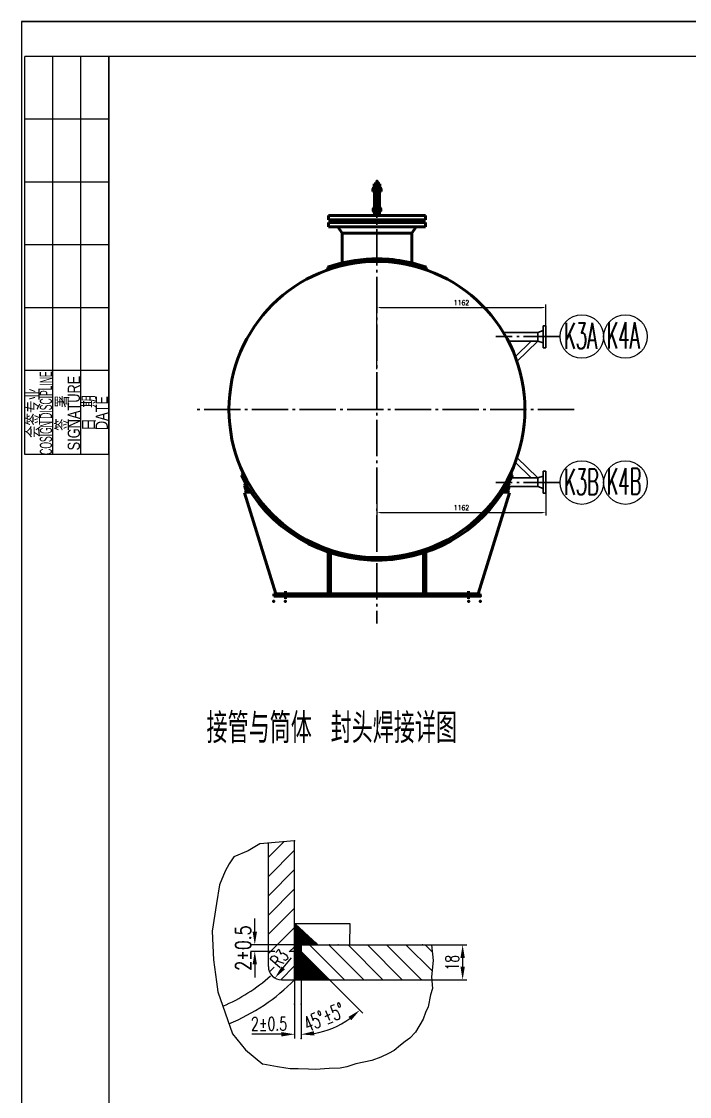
# Model space of a CAD drawing. Header units: millimetres. Extents: x 38828 to 59012, y 55006 to 69262.
# Drawn here: x 38828 to 43423, y 61871 to 69262 of the extents above; entities that cross this region are included whole.
import ezdxf
from ezdxf.enums import TextEntityAlignment as Align

# ---------------------------------------------------------------- set-up
doc = ezdxf.new("R2010")
doc.units = ezdxf.units.MM
doc.linetypes.add('XX-S', pattern=[0.5, 0.3, -0.2])
doc.linetypes.add('ZXX-L', pattern=[3.28, 2.5, -0.3, 0.18, -0.3])
for name, color, linetype in [('01粗实线层', 7, 'Continuous'), ('09图框与明细表层', 4, 'Continuous'), ('11引出线层', 4, 'Continuous'), ('2细线层', 4, 'Continuous'), ('DIM', 4, 'Continuous')]:
    doc.layers.add(name, color=color, linetype=linetype)
for name, color, linetype, lineweight in [('A 粗实线', 7, 'Continuous', 60), ('E 长中心线', 1, 'ZXX-L', 30), ('F 短虚线', 6, 'XX-S', 40), ('图层1', 7, 'Continuous', 30)]:
    doc.layers.add(name, color=color, linetype=linetype, lineweight=lineweight)
doc.styles.add('HZTXT', font='TXT.SHX', dxfattribs={"width": 0.75, "bigfont": 'HZTXT'})
doc.styles.get("Standard").update_dxf_attribs({"font": 'arial.ttf'})
doc.styles.add('TH_GBDIM', font='romans.shx', dxfattribs={"width": 0.8, "bigfont": 'gbcbig.shx'})
doc.styles.add('残雪', font='romans.shx', dxfattribs={"width": 0.5, "bigfont": 'hztxt.shx'})
doc.dimstyles.get("Standard").update_dxf_attribs({"dimtxt": 0.18, "dimasz": 0.18, "dimexe": 0.18, "dimexo": 0.0625, "dimgap": 0.09, "dimtad": 0, "dimtih": 1, "dimtoh": 1, "dimdec": 4, "dimzin": 0, "dimdsep": 46, "dimtxsty": 'Standard', "dimcen": 0.09, "dimadec": 0, "dimazin": 0, "dimtfac": 1, "dimtdec": 4, "dimtofl": 0, "dimtmove": 0, "dimatfit": 3, "dimfxl": 1, "dimtolj": 1, "dimtzin": 0, "dimarcsym": 0})
doc.dimstyles.new('TH_GBDIM', dxfattribs={"dimscale": 10, "dimtxt": 3.5, "dimasz": 2.5, "dimexe": 2, "dimexo": 0, "dimgap": 1.5, "dimtad": 1, "dimdec": 0, "dimzin": 0, "dimdsep": 46, "dimtxsty": 'TH_GBDIM', "dimcen": 2.5, "dimclrd": 130, "dimclre": 130, "dimclrt": 3, "dimadec": 0, "dimazin": 0, "dimtfac": 0.714286, "dimtdec": 0, "dimtmove": 0, "dimatfit": 3, "dimfxl": 1, "dimtzin": 0, "dimlwd": -1, "dimlwe": -1, "dimarcsym": 0})

# ---------------------------------------------------------------- blocks, each defined once
blk = doc.blocks.new('A$C52DB683A')
at = {"layer": '09图框与明细表层', "color": 7}
for p, q in [((24, 114), (0, 114)), ((0, 0), (0, 114)), ((24, 0), (24, 114)), ((24, 0), (0, 0))]:
    blk.add_line(p, q, dxfattribs=at)
at = {"layer": '11引出线层'}
for p, q in [((8, 0), (8, 114)), ((16, 0), (16, 114)), ((24, 96), (0, 96)), ((24, 78), (0, 78)), ((24, 60), (0, 60)), ((24, 42), (0, 42)), ((24, 24), (0, 24))]:
    blk.add_line(p, q, dxfattribs=at)
at = {"layer": '09图框与明细表层', "color": 7}
for s, width, p in [('COSIGN DISCIPLINE', 0.5, (6, 11.83)), ('SIGNATURE', 0.75, (14, 11.83)), ('会签专业', 0.75, (2.25, 11.83)), ('签   署', 0.75, (10.5, 11.83)), ('日   期', 0.75, (18.25, 11.83)), ('DATE', 0.75, (22, 11.83))]:
    blk.add_text(s, height=3.5, rotation=90, dxfattribs=dict(at, width=width)).set_placement(p, align=Align.MIDDLE)
blk = doc.blocks.new('*D204')
at = {"color": 130, "transparency": 16777216}
for p, q in [((41273.5, 66872.2), (41273.5, 67316)), ((41298.5, 67296), (42410.1, 67296)), ((42435.1, 67096.6), (42435.1, 67316))]:
    blk.add_line(p, q, dxfattribs=at)
for points in [[(41298.5, 67300.2), (41298.5, 67291.8), (41273.5, 67296)], [(42410.1, 67300.2), (42410.1, 67291.8), (42435.1, 67296)]]:
    blk.add_solid(points, dxfattribs=at)
at = {"layer": 'Defpoints', "color": 0, "transparency": 16777216}
for p in [(42435.1, 67296), (42435.1, 67096.6), (41273.5, 66872.2)]:
    blk.add_point(p, dxfattribs=at)
at = {"color": 3, "transparency": 16777216, "insert": (41854.3, 67328.5), "char_height": 35, "attachment_point": 5, "style": 'TH_GBDIM'}
blk.add_mtext('1162', dxfattribs=at)
blk = doc.blocks.new('*D205')
at = {"color": 130, "transparency": 16777216}
for p, q in [((41273.5, 66109.3), (41273.5, 65867)), ((42435.1, 66092.6), (42435.1, 65867)), ((41298.5, 65887), (42410.1, 65887))]:
    blk.add_line(p, q, dxfattribs=at)
for points in [[(41298.5, 65891.1), (41298.5, 65882.8), (41273.5, 65887)], [(42410.1, 65891.1), (42410.1, 65882.8), (42435.1, 65887)]]:
    blk.add_solid(points, dxfattribs=at)
at = {"layer": 'Defpoints', "color": 0, "transparency": 16777216}
for p in [(41273.5, 66109.3), (42435.1, 66092.6), (42435.1, 65887)]:
    blk.add_point(p, dxfattribs=at)
at = {"color": 3, "transparency": 16777216, "insert": (41854.3, 65919.5), "char_height": 35, "attachment_point": 5, "style": 'TH_GBDIM'}
blk.add_mtext('1162', dxfattribs=at)
blk = doc.blocks.new('*D236')
at = {"layer": 'Defpoints', "color": 0, "transparency": 16777216}
for p in [(40706.6, 63061.6), (40866.2, 62914.3), (41087.2, 62914.3)]:
    blk.add_point(p, dxfattribs=at)
at = {"layer": 'DIM', "color": 0, "lineweight": -2, "transparency": 16777216}
for p, q in [((40706.7, 63061.6), (41087.4, 63061.6)), ((41087.2, 63061.4), (41087.2, 62989)), ((41087.2, 62914.5), (41087.2, 62987)), ((40866.3, 62914.3), (41087.4, 62914.3))]:
    blk.add_line(p, q, dxfattribs=at)
at = {"layer": 'DIM', "color": 0, "transparency": 16777216}
for points in [[(41087.2, 63061.4), (41087.2, 63061.4), (41087.2, 63061.6)], [(41087.2, 62914.5), (41087.2, 62914.5), (41087.2, 62914.3)]]:
    blk.add_solid(points, dxfattribs=at)
at = {"layer": 'DIM', "color": 0, "transparency": 16777216, "insert": (41087.2, 62988), "char_height": 0.18, "attachment_point": 5}
blk.add_mtext('\\A1;6', dxfattribs=at)

msp = doc.modelspace()

# ---------------------------------------------------------------- hatches: boundary and pattern name
at = {"layer": 'A 粗实线'}
h = msp.add_hatch(dxfattribs=at)
h.set_pattern_fill('ANSI31', color=256, scale=1.499925, style=0)
h.set_pattern_definition([(45, (-20901.00444, 75263.28217), (-0.1325758927, 0.1325758927), [])])
h.paths.add_polyline_path([(40361.99007, 66072.20068), (40376.31821, 66076.6371, -0.0026962181), (40370.78395, 66086.34321)])
h = msp.add_hatch(dxfattribs=at)
h.set_pattern_fill('ANSI31', color=256, scale=1.499925, style=0)
h.set_pattern_definition([(135, (103448.04238, 75263.28217), (0.1325758927, 0.1325758927), [])])
h.paths.add_polyline_path([(42176.25398, 66086.34321), (42185.04787, 66072.20068), (42170.71973, 66076.6371, 0.0026962181)])
at = {"layer": 'DIM'}
h = msp.add_hatch(dxfattribs=at)
h.set_pattern_fill('ANSI31', color=4, scale=2.99985, angle=90, style=0)
h.set_pattern_definition([(135, (-91551.56952, 78802.11928), (-0.2651517854, -0.2651517854), [])])
h.paths.add_polyline_path([(40706.61139, 62914.31485), (40751.60914, 62914.31485), (40866.23985, 62914.31485), (40706.61139, 63061.61983)])
h.paths.add_polyline_path([(40751.60914, 62869.3171), (40751.60914, 62914.31485), (40706.61139, 62914.31485), (40706.61139, 62869.3171)])
h.paths.add_polyline_path([(40706.61139, 62674.32685), (40946.5994, 62674.32685), (40751.60914, 62869.3171), (40706.61139, 62869.3171)])

# ---------------------------------------------------------------- linework, layer by layer
at = {"color": 0}
for p, q in [((42334.7187, 67064.6362), (42224.59925, 66957.63546)), ((42379.32359, 67064.6362), (42236.22057, 66925.58602)), ((42334.7187, 66124.6362), (42224.59925, 66231.63694)), ((42379.32359, 66124.6362), (42236.22057, 66263.68637))]:
    msp.add_line(p, q, dxfattribs=at)
for centre in [(42682.4883, 67096.6362), (42982.4883, 67096.6362), (42682.4883, 66092.6362), (42982.4883, 66092.6362)]:
    msp.add_circle(centre, 150, dxfattribs=at)
at = {"layer": '09图框与明细表层'}
for p, q in [((38828.27754, 69262.31893), (59012.27754, 69262.31893)), ((38828.27754, 69262.31893), (38828.27754, 55006.31893)), ((59012.27754, 69262.31893), (38828.27754, 69262.31893))]:
    msp.add_line(p, q, dxfattribs=at)
at = {"layer": '09图框与明细表层', "color": 7}
for p, q in [((58772.27754, 69022.31893), (39428.27754, 69022.31893)), ((39428.27754, 69022.31893), (39428.27754, 55246.31893))]:
    msp.add_line(p, q, dxfattribs=at)
at = {"layer": 'A 粗实线'}
for p, q in [((41254.01994, 68122.15982), (41254.01994, 68146.15862)), ((41254.01994, 68146.15862), (41293.01799, 68146.15862)), ((41266.01934, 68122.15982), (41266.01934, 68155.01146)), ((41266.01934, 68155.01146), (41281.01859, 68155.01146)), ((41273.51897, 67929.56945), (41273.51897, 68163.1063)), ((41281.01859, 68122.15982), (41281.01859, 68155.01146)), ((41293.01799, 68122.15982), (41293.01799, 68146.15862)), ((41238.71975, 68104.16072), (41309.16005, 68104.16072)), ((41245.16321, 68093.66125), (41245.16321, 68114.6602)), ((41245.16321, 68114.6602), (41301.87473, 68114.6602)), ((41245.16321, 68093.66125), (41301.87473, 68093.66125)), ((41248.86534, 68122.15982), (41298.1726, 68122.15982)), ((41248.86534, 68114.6602), (41248.86534, 68122.15982)), ((41254.01994, 68134.15922), (41293.01799, 68134.15922)), ((41257.01979, 68093.66125), (41257.01979, 67987.52686)), ((41266.01934, 67998.08189), (41266.01934, 68093.66125)), ((41281.01859, 68008.99975), (41281.01859, 68093.66125)), ((41290.01814, 68093.66125), (41290.01814, 67987.57653)), ((41298.1726, 68114.6602), (41298.1726, 68122.15982)), ((41301.87473, 68093.66125), (41301.87473, 68114.6602)), ((40939.03569, 67929.56945), (41608.00224, 67929.56945)), ((40939.03569, 67898.671), (40939.03569, 67929.56945)), ((41308.05348, 67968.03811), (41238.98446, 67968.03811)), ((41257.01979, 67948.54936), (41257.01979, 67929.56945)), ((41261.28887, 67990.4537), (41271.84994, 67975.38682)), ((41265.98311, 67968.03811), (41265.98311, 67929.56945)), ((41281.05483, 67968.03811), (41281.05483, 67929.56945)), ((41290.01814, 67948.54936), (41290.01814, 67929.56945)), ((41608.00224, 67898.671), (41608.00224, 67929.56945)), ((40939.03569, 67898.671), (41608.00224, 67898.671)), ((40939.03569, 67880.6719), (41608.00224, 67880.6719)), ((40939.03569, 67849.77344), (40939.03569, 67880.6719)), ((40939.03569, 67849.77344), (41608.00224, 67849.77344)), ((41003.77622, 67880.6719), (41003.77622, 67898.671)), ((41003.77622, 67889.67145), (41543.26171, 67889.67145)), ((41033.53097, 67806.16717), (41003.77622, 67849.77344)), ((41513.50697, 67806.16717), (41543.26171, 67849.77344)), ((41543.26171, 67880.6719), (41543.26171, 67898.671)), ((41608.00224, 67849.77344), (41608.00224, 67880.6719)), ((41033.53097, 67602.45465), (41033.53097, 67806.16717)), ((41033.53097, 67806.16717), (41513.50697, 67806.16717)), ((41513.50697, 67602.45465), (41513.50697, 67806.16717)), ((40933.48597, 67573.24226), (40939.39359, 67556.24028)), ((41613.55197, 67573.24226), (41607.64434, 67556.24028)), ((41613.55197, 67573.24226), (41607.64434, 67556.24028)), ((40341.174, 66142.94479), (40357.37226, 66150.79233)), ((42205.86394, 66142.94479), (42189.66568, 66150.79233)), ((40361.99007, 66072.20068), (40370.78395, 66086.34321)), ((40376.31821, 66076.6371), (40361.99007, 66072.20068)), ((40391.62451, 66027.20293), (40376.31821, 66076.6371)), ((42155.41343, 66027.20293), (42170.71973, 66076.6371)), ((42170.71973, 66076.6371), (42185.04787, 66072.20068)), ((42185.04787, 66072.20068), (42176.25398, 66086.34321)), ((40375.92271, 66027.20293), (40361.59457, 66022.76651)), ((40577.14864, 65326.5996), (40361.59457, 66022.76651)), ((40375.92271, 66027.20293), (40361.99007, 66072.20068)), ((40406.73655, 66027.20293), (40375.92271, 66027.20293)), ((41969.8893, 65326.5996), (42185.44337, 66022.76651)), ((42140.30138, 66027.20293), (42171.11522, 66027.20293)), ((42171.11522, 66027.20293), (42185.04787, 66072.20068)), ((42171.11522, 66027.20293), (42185.44337, 66022.76651)), ((40938.53572, 65326.5996), (40938.53572, 65614.29009)), ((40953.53497, 65326.5996), (40953.53497, 65609.29234)), ((41593.50296, 65326.5996), (41593.50296, 65609.29234)), ((41608.50221, 65326.5996), (41608.50221, 65614.29009)), ((40643.55047, 65293.60125), (40643.55047, 65344.5987)), ((41903.48747, 65293.60125), (41903.48747, 65344.5987)), ((40563.55447, 65326.5996), (41983.48347, 65326.5996)), ((40563.55447, 65311.60035), (40563.55447, 65326.5996)), ((40563.55447, 65311.60035), (41983.48347, 65311.60035)), ((41983.48347, 65311.60035), (41983.48347, 65326.5996)), ((41983.48347, 65311.60035), (41983.48347, 65326.5996)), ((41983.48347, 65311.60035), (41983.48347, 65326.5996))]:
    msp.add_line(p, q, dxfattribs=at)
msp.add_circle((41273.51897, 66594.6362), 1017.9991, dxfattribs=at)
for centre, radius, start, end in [((41273.51897, 68104.16072), 16.49918, 219.521196358, 242.964308211), ((41273.51897, 68104.16072), 16.49918, 297.035691789, 320.478803642), ((41296.01784, 67998.08189), 29.9985, 180, 233.171576468), ((41303.51747, 68003.6119), 29.9985, 180, 229.859894), ((41311.01709, 68008.99975), 29.9985, 180, 227.527614156), ((41273.51897, 67968.03811), 25.53496, 118.61717258, 180), ((41273.51897, 67968.03811), 25.53496, 180, 252.835305995), ((41273.51897, 67968.03811), 16.53541, 115.098843403, 180), ((41273.51897, 67968.03811), 16.53541, 180, 242.887393008), ((41273.51897, 67968.03811), 7.53586, 0, 180), ((41273.51897, 67968.03811), 25.53496, 287.164694005, 0), ((41273.51897, 67968.03811), 16.53541, 297.112606992, 0), ((41273.51897, 67968.03811), 16.53541, 0, 49.859894), ((41273.51897, 67968.03811), 25.53496, 0, 47.527614156), ((41273.51897, 66594.6362), 1035.9982, 91.936154343, 109.160635828), ((41273.51897, 66594.6362), 1035.9982, 70.839364172, 91.936154343), ((41273.51897, 66594.6362), 1035.9982, 205.848708583, 271.936154343), ((41273.51897, 66594.6362), 1035.9982, 271.936154343, 334.151291417)]:
    msp.add_arc(centre, radius, start, end, dxfattribs=at)
for p in [(41273.51897, 68163.1063), (41281.01859, 68155.01146), (40376.31821, 66076.6371), (42170.71973, 66076.6371), (40563.55447, 65276.55766), (40643.55047, 65276.55766), (41903.48747, 65276.55766), (41983.48347, 65311.60035), (41983.48347, 65276.55766)]:
    msp.add_point(p, dxfattribs=at)
for points in [[(40925.39577, 67550.87282), (40933.48597, 67573.24226), (40939.39359, 67556.24028)], [(41621.64217, 67550.87282), (41613.55197, 67573.24226), (41607.64434, 67556.24028)], [(40341.174, 66142.94479), (40357.37226, 66150.79233), (40349.76918, 66166.95025), (40341.174, 66142.94479)], [(42205.86394, 66142.94479), (42189.66568, 66150.79233), (42197.26876, 66166.95025), (42205.86394, 66142.94479)]]:
    msp.add_solid(points, dxfattribs=at)
at = {"layer": 'DIM', "color": 4}
for p, q in [((40468.14913, 63609.63965), (40388.45377, 63559.87003)), ((40706.61139, 63628.77447), (40468.14913, 63609.63965)), ((40526.62039, 63516.67029), (40632.80192, 63622.85181)), ((40526.62039, 62764.32235), (40526.62039, 63614.33154)), ((40526.62039, 63384.09439), (40706.61139, 63564.08539)), ((40706.61139, 62674.32685), (40706.61139, 63628.77447)), ((40288.83456, 63520.05433), (40256.01508, 63471.4501)), ((40388.45377, 63559.87003), (40288.83456, 63520.05433)), ((40706.61139, 62914.31485), (40706.61139, 63495.41831)), ((40228.57722, 63420.04596), (40189.21535, 63327.57406)), ((40256.01508, 63471.4501), (40228.57722, 63420.04596)), ((40526.62039, 63251.5185), (40706.61139, 63431.5095)), ((40189.21535, 63327.57406), (40169.2915, 63198.17305)), ((40526.62039, 63118.94261), (40706.61139, 63298.93361)), ((40169.2915, 63198.17305), (40139.40576, 63009.04849)), ((40526.62039, 62986.36672), (40706.61139, 63166.35772)), ((40433.07484, 63004.31036), (40433.07484, 63094.30586)), ((40706.61139, 63061.61983), (40866.23985, 62914.31485)), ((40139.40576, 63009.04849), (40149.36767, 62809.97002)), ((40526.62039, 62853.79082), (40706.61139, 63033.78182)), ((40751.60914, 62914.31485), (40403.07634, 62914.31485)), ((40670.55463, 62865.14916), (40706.61139, 62901.20593)), ((40706.61139, 62914.31485), (41648.40051, 62914.31485)), ((40751.60914, 62914.31485), (40751.60914, 62869.3171)), ((41049.65218, 62674.32685), (40809.66418, 62914.31485)), ((41182.22807, 62674.32685), (40942.24007, 62914.31485)), ((41314.80396, 62674.32685), (41074.81596, 62914.31485)), ((41447.37986, 62674.32685), (41207.39185, 62914.31485)), ((41579.95575, 62674.32685), (41339.96775, 62914.31485)), ((41422.4906, 62914.47019), (41648.38406, 62914.47019)), ((41652.44801, 62734.41048), (41472.54364, 62914.31485)), ((41653.53014, 62865.90425), (41605.11953, 62914.31485)), ((41608.26218, 62914.15952), (41892.71107, 62914.15952)), ((41648.38406, 62914.47019), (41659.74141, 62807.28569)), ((40570.43364, 62869.3171), (40403.07634, 62869.3171)), ((40629.01056, 62755.7116), (40686.37362, 62825.05617)), ((40751.60914, 62869.3171), (40674.72257, 62869.3171)), ((40751.60914, 62869.3171), (40946.5994, 62674.32685)), ((41862.71257, 62824.16402), (41862.71257, 62764.32235)), ((40149.36767, 62809.97002), (40169.2915, 62660.66116)), ((40433.07484, 62779.3216), (40433.07484, 62689.3261)), ((40534.01129, 62728.60583), (40566.44591, 62761.04044)), ((40612.4067, 62674.42534), (40706.61139, 62768.63004)), ((41659.74141, 62807.28569), (41648.41697, 62694.13258)), ((41648.41697, 62694.13258), (41655.9666, 62614.92551)), ((40169.2915, 62660.66116), (40179.25344, 62590.98369)), ((40616.61589, 62674.32685), (41650.30476, 62674.32685)), ((40706.61139, 62674.32685), (40706.61139, 62269.17549)), ((40751.60914, 62674.32685), (40751.60914, 62269.17549)), ((40877.46, 62674.32685), (41334.1028, 62674.32685)), ((40946.5994, 62674.32685), (41176.5565, 62444.36975)), ((41150.55415, 62674.32685), (41892.71107, 62674.32685)), ((41422.4906, 62674.32685), (41650.30476, 62674.32685)), ((41655.9666, 62614.92551), (41640.86735, 62569.66427)), ((40179.25344, 62590.98369), (40278.87265, 62302.3199)), ((41640.86735, 62569.66427), (41625.76845, 62486.68519)), ((41625.76845, 62486.68519), (41606.89439, 62448.96755)), ((41591.79515, 62403.70631), (41537.52048, 62314.77298)), ((41606.89439, 62448.96755), (41591.79515, 62403.70631)), ((41537.52048, 62314.77298), (41499.82631, 62271.72844)), ((40278.87265, 62302.3199), (40368.52992, 62192.82673)), ((40616.61589, 62299.17399), (40413.67524, 62299.17399)), ((41467.51732, 62250.20628), (41435.20798, 62223.30352)), ((41499.82631, 62271.72844), (41467.51732, 62250.20628)), ((40368.52992, 62192.82673), (40488.07298, 62093.28749)), ((41351.74204, 62166.8075), (41300.58579, 62142.59504)), ((41392.12898, 62188.32987), (41351.74204, 62166.8075)), ((41435.20798, 62223.30352), (41392.12898, 62188.32987)), ((40589.78138, 62075.33804), (40488.07298, 62093.28749)), ((41128.26943, 62096.86021), (41066.34352, 62075.33804)), ((41238.65953, 62118.38258), (41128.26943, 62096.86021)), ((41300.58579, 62142.59504), (41238.65953, 62118.38258)), ((40646.32281, 62067.26715), (40589.78138, 62075.33804)), ((40675.93938, 62061.88656), (40646.32281, 62067.26715)), ((40732.48081, 62061.88656), (40675.93938, 62061.88656)), ((40802.48432, 62059.19647), (40732.48081, 62061.88656)), ((40850.94816, 62056.50618), (40802.48432, 62059.19647)), ((40945.18376, 62064.57686), (40850.94816, 62056.50618)), ((41020.5721, 62067.26715), (40945.18376, 62064.57686)), ((41066.34352, 62075.33804), (41020.5721, 62067.26715))]:
    msp.add_line(p, q, dxfattribs=at)
for centre, radius, start, end in [((40616.61589, 62764.32235), 89.9955, 180, 270), ((39740.60007, 63598.50084), 1202.91834, 293.138503323, 311.750125371), ((39760.0389, 63598.50084), 1322.91234, 291.968986234, 315.685971352), ((40751.60914, 62869.3171), 570.96781, 279.040290624, 305.959709376)]:
    msp.add_arc(centre, radius, start, end, dxfattribs=at)
for p in [(40706.61139, 63628.77447), (40706.61139, 63628.77447), (40706.61139, 62914.31485), (40751.60914, 62914.31485), (40805.36016, 62914.31485), (40805.36016, 62914.31485), (40805.36016, 62914.31485), (40946.5994, 62914.31485), (41006.5964, 62914.31485), (41586.62564, 62914.47019), (41586.62564, 62914.15952), (40433.07484, 62869.3171), (40751.60914, 62869.3171), (40751.60914, 62869.3171), (40571.64749, 62686.36703), (40706.61139, 62674.32685), (40706.61139, 62674.32685), (40751.60914, 62674.32685), (40877.46, 62674.32685), (40946.5994, 62674.32685), (41579.13588, 62674.32685), (40706.61139, 62505.68835), (40751.60914, 62505.68835), (40706.61139, 62299.17399), (40751.60914, 62269.17549)]:
    msp.add_point(p, dxfattribs=at)
for points in [[(40418.07559, 63004.31036), (40448.07409, 63004.31036), (40433.07484, 62914.31485)], [(41847.71332, 62824.16402), (41877.71182, 62824.16402), (41862.71257, 62914.15952)], [(40418.07559, 62779.3216), (40448.07409, 62779.3216), (40433.07484, 62869.3171)], [(40640.56798, 62746.15109), (40617.45313, 62765.27211), (40571.64749, 62686.36703)], [(41847.71332, 62764.32235), (41877.71182, 62764.32235), (41862.71257, 62674.32685)], [(41077.15347, 62418.5675), (41096.62792, 62395.74961), (41155.34436, 62465.58189)], [(40616.61589, 62314.17324), (40616.61589, 62284.17474), (40706.61139, 62299.17399)], [(40842.50682, 62290.4892), (40840.14265, 62320.3944), (40751.60914, 62298.34929)]]:
    msp.add_solid(points, dxfattribs=at)
at = {"layer": 'E 长中心线', "ltscale": 100}
for p, q in [((41273.51897, 68163.1063), (41273.51897, 65123.47068)), ((42532.4883, 67096.6362), (42090.71665, 67096.6362)), ((42630.94578, 66594.6362), (40008.44794, 66594.6362)), ((42532.4883, 66092.6362), (42090.71665, 66092.6362))]:
    msp.add_line(p, q, dxfattribs=at)
at = {"layer": '图层1'}
for p, q in [((42380.26705, 67124.6362), (42142.66923, 67124.6362)), ((42380.26705, 67124.6362), (42415.55636, 67137.66344)), ((42380.26705, 67094.6362), (42380.26705, 67124.6362)), ((42380.26705, 67068.6362), (42380.26705, 67124.6362)), ((42415.55636, 67094.6362), (42415.55636, 67170.03171)), ((42433.95101, 67170.03171), (42415.55636, 67170.03171)), ((42433.95101, 67094.6362), (42433.95101, 67170.03171)), ((42435.13522, 67155.03178), (42433.95101, 67155.03178)), ((42435.13522, 67094.6362), (42435.13522, 67155.03178)), ((42380.26705, 67064.6362), (42176.52626, 67064.6362)), ((42380.26705, 67094.6362), (42380.26705, 67064.6362)), ((42380.26705, 67064.6362), (42415.55636, 67052.40068)), ((42415.13522, 67051.76442), (42415.55636, 67051.60896)), ((42415.55636, 67094.6362), (42415.55636, 67019.24069)), ((42415.55636, 67051.6362), (42415.55636, 67051.60896)), ((42433.95101, 67094.6362), (42433.95101, 67019.24069)), ((42435.13522, 67094.6362), (42435.13522, 67034.24062)), ((42433.95101, 67019.24069), (42415.55636, 67019.24069)), ((42435.13522, 67034.24062), (42433.95101, 67034.24062)), ((42415.55636, 66094.6362), (42415.55636, 66170.03171)), ((42433.95101, 66170.03171), (42415.55636, 66170.03171)), ((42433.95101, 66094.6362), (42433.95101, 66170.03171)), ((42435.13522, 66155.03178), (42433.95101, 66155.03178)), ((42435.13522, 66094.6362), (42435.13522, 66155.03178)), ((42380.26705, 66124.6362), (42176.52626, 66124.6362)), ((42380.26705, 66124.6362), (42415.55636, 66136.87172)), ((42380.26705, 66094.6362), (42380.26705, 66124.6362)), ((42380.26705, 66120.6362), (42380.26705, 66064.6362)), ((42380.26705, 66094.6362), (42380.26705, 66064.6362)), ((42415.13522, 66137.50797), (42415.55636, 66137.66344)), ((42415.55636, 66137.6362), (42415.55636, 66137.66344)), ((42415.55636, 66094.6362), (42415.55636, 66019.24069)), ((42433.95101, 66094.6362), (42433.95101, 66019.24069)), ((42435.13522, 66094.6362), (42435.13522, 66034.24062)), ((42380.26705, 66064.6362), (42142.66923, 66064.6362)), ((42380.26705, 66064.6362), (42415.55636, 66051.60896)), ((42433.95101, 66019.24069), (42415.55636, 66019.24069)), ((42435.13522, 66034.24062), (42433.95101, 66034.24062))]:
    msp.add_line(p, q, dxfattribs=at)

# ---------------------------------------------------------------- block references
at = {"layer": '01粗实线层', "xscale": 24, "yscale": 24, "zscale": 24}
msp.add_blockref('A$C52DB683A', (38852.27756, 66286.31897), dxfattribs=at)

# ---------------------------------------------------------------- texts
at = {"layer": '2细线层', "ltscale": 80, "style": '残雪', "width": 0.5}
for s, p in [('K3A', (42560.1544, 67011.15726)), ('K4A', (42852.23648, 67014.32222)), ('K3B', (42560.1544, 66007.15726)), ('K4B', (42852.23648, 66010.32222))]:
    msp.add_text(s, height=180, dxfattribs=at).set_placement(p)
at = {"layer": 'DIM', "color": 4, "style": 'HZTXT'}
for s, height, rotation, width, p in [('R3', 89.9955, 49.724790568, 0.7, (40601.49866, 62750.55019)), ('18', 89.9955, 90, 0.7, (41835.71392, 62736.7171)), ('45°±5°', 104.99475, 22.5, 0.6, (40797.37276, 62313.32818))]:
    msp.add_text(s, height=height, rotation=rotation, dxfattribs=dict(at, width=width)).set_placement(p)
at = {"layer": 'DIM', "color": 4, "style": 'HZTXT', "width": 0.7}
msp.add_text('2%%p0.5', height=89.9955, dxfattribs=at).set_placement((40406.8627, 62326.17264))
at = {"layer": 'DIM', "color": 4, "insert": (40353.57881, 62891.81598), "char_height": 104.99475, "attachment_point": 5, "rotation": 90, "style": 'HZTXT'}
msp.add_mtext('\\A1;2±0.5', dxfattribs=at)
at = {"layer": 'F 短虚线', "style": 'HZTXT', "width": 0.7}
msp.add_text('接管与筒体 封头焊接详图', height=206.9994825, dxfattribs=at).set_placement((40101.15578, 64300.65002))

# ---------------------------------------------------------------- dimensions: what is measured, and where the dimension line sits
at = {"color": 0}
for base, p1, p2, picture, middle in [((42435.13522, 67295.9871), (41273.51897, 66872.18977), (42435.13522, 67096.6362), '*D204', (41854.32709, 67328.4871)), ((42435.13522, 65886.97757), (41273.51897, 66109.29272), (42435.13522, 66092.6362), '*D205', (41854.32709, 65919.47757))]:
    dim = msp.add_linear_dim(base=base, p1=p1, p2=p2, dimstyle='TH_GBDIM', dxfattribs=at)
    dim.commit()
    dim.dimension.update_dxf_attribs({"geometry": picture, "text_midpoint": middle})
at = {"layer": 'DIM', "color": 4}
dim = msp.add_linear_dim(base=(41087.18991, 62914.31485), p1=(40706.61139, 63061.61983), p2=(40866.23985, 62914.31485), angle=90, text='6', dimstyle='Standard', override={"dimscale": 1, "dimgap": 0.9}, dxfattribs=at)
dim.commit()
dim.dimension.update_dxf_attribs({"geometry": '*D236', "text_midpoint": (41087.18991, 62987.96734)})

doc.saveas('drawing.dxf')
